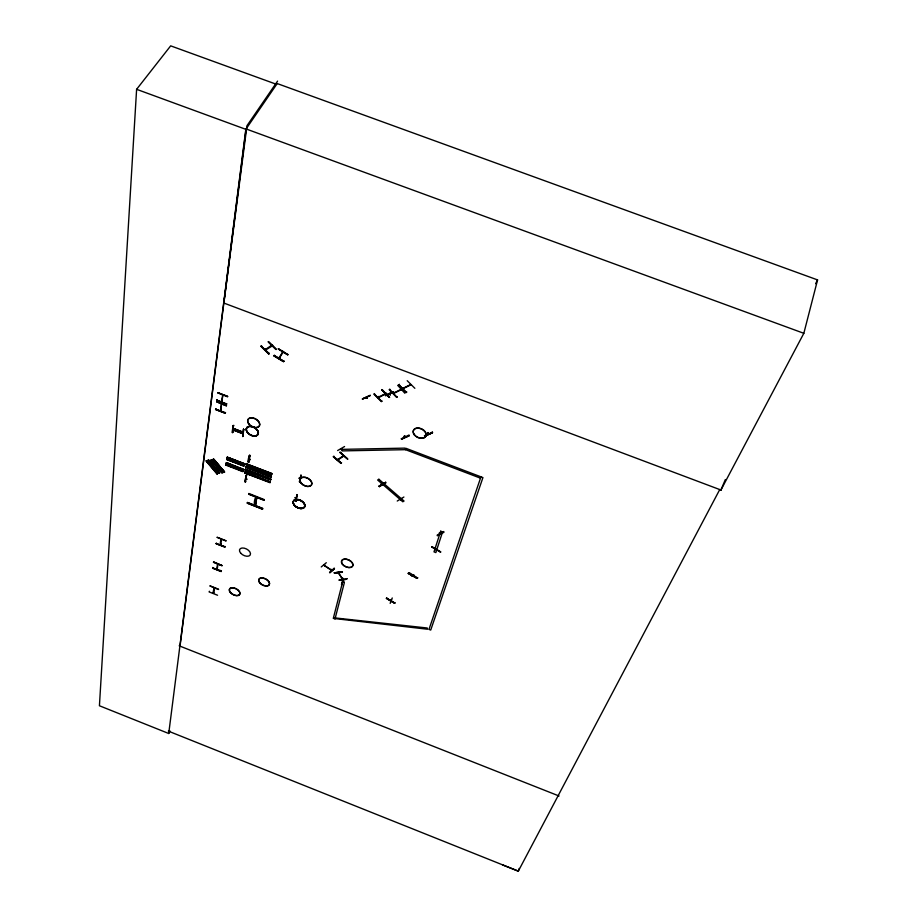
<?xml version="1.0" encoding="UTF-8"?>
<svg xmlns="http://www.w3.org/2000/svg" width="917" height="917" viewBox="0 0 917 917"><rect width="100%" height="100%" fill="white"/><g stroke="black" fill="none" stroke-linecap="round" stroke-linejoin="round"><path stroke-width="1.38" d="M329.994 572.827L334.51 568.723L329.547 572.552L334.258 568.059M443.977 532.261L437.34 535.815M436.4 549.799L436.022 550.223M381.392 483.912L382.102 484.485M382.332 484.359L381.357 483.935M330.922 570.042L331.232 569.354M385.656 482.101L385.885 482.869L379.42 486.652M432.251 432.32L424.388 435.827L432.515 432.686L424.789 436.228L432.526 432.664L432.308 431.861M401.405 438.899L409.269 435.747L401.692 439.22M401.703 439.289L401.497 438.498M407.205 380.693L414.862 388.315M404.89 393.267L397.657 385.3M440.126 533.763L439.323 533.052L440.24 533.488M276.636 84.364L170.677 45.85L136.61 89.316L99.426 705.758L168.728 733.497L170.023 730.998M389.37 397.382L381.896 389.874M168.728 733.497L245.825 129.331L277.198 83.55L817.574 279.914L803.831 333.307L720.877 490.114L719.685 489.667L518.311 871.15L502.791 864.995M180.019 646.153L246.088 128.953L803.831 333.307M367.201 398.116L366.697 397.6M225.536 412.49L225.25 413.269L215.575 409.521L215.862 408.753M226.499 404.259L216.721 400.58L217.008 399.801M217.845 392.923L227.783 396.442L217.868 392.659M346.97 578.902C330.601 580.037 343.623 581.63 347.073 578.57M221.582 401.291L221.478 402.001M222.395 395.685L222.51 394.895M221.318 403.927L220.71 411.057M222.842 395.032L221.455 401.829M220.642 410.999L221.639 404.133M221.834 402.059L222.831 395.101M226.178 464.839L226.488 462.672L243.406 469.183L243.051 471.338L226.224 464.415L226.029 465.183M232.631 432.652L233.136 425.557L232.104 432.446L232.849 432.262M217.558 595.236L209.11 591.923L209.351 591.259M221.226 571.463L212.606 568.104L212.824 567.485M213.432 562.316L222.097 565.697L213.627 561.938M225.192 546.498L224.94 547.197L216.171 543.701L216.401 543.082M226.063 540.732L217.237 537.305M218.475 589.493L209.993 585.974M212.606 568.104L221.192 571.543M213.501 561.983L222.155 565.56M216.171 543.701L225.032 546.83L216.194 543.46M217.111 537.351L225.926 540.984M233.526 425.694L232.62 432.526M227.886 465.504L228.207 463.337M228.7 459.967L229.021 457.778M229.032 465.939L229.353 463.773M229.846 460.403L230.167 458.225M226.465 404.34L226.751 403.56M227.576 396.855L217.845 392.671M226.35 405.876L216.676 401.726L226.556 405.474M230.74 466.604L231.061 464.438M231.565 461.068L231.886 458.878M213.627 593.265C216.836 578.936 211.174 596.726 213.856 592.29M214.337 588.531L214.028 587.9M216.836 568.941L216.779 569.491M217.879 564.585L217.57 563.944L216.767 569.4M232.265 467.189L232.586 465.022M233.09 461.652L233.422 459.463M217.937 564.15L217.191 569.526M220.791 545.168L221.295 539.345M233.984 467.842L234.305 465.687M234.821 462.317L235.142 460.128M243.395 429.454L242.753 436.526L243.544 429.156M242.764 436.481L243.784 429.626M255.362 505.531C253.069 505.897 254.937 495.249 256.771 497.358L255.591 505.531M390.355 394.619L389.393 394.092M241.331 470.673L241.675 468.518M242.203 465.16L242.546 462.982M226.866 459.371L243.991 465.389L226.946 458.878L226.831 459.646L243.796 466.168L244.266 463.635L227.21 457.147L244.209 463.658M247.281 503.146L247.452 502.447L262.709 508.396L262.503 509.176L247.281 503.146L262.514 509.153M248.908 493.529L248.748 494.263L264.062 500.338L264.234 499.582L248.897 493.506M248.175 462.145C252.358 445.559 245.916 463.819 248.908 461.962M245.722 481.62L244.999 481.803L246.1 475.419L246.822 475.247M244.999 481.792L246.157 475.396M405.211 437.088L404.477 436.274L405.142 436.893M248.69 462.351L249.814 455.657L248.679 462.225M245.515 482.01L246.501 475.533M250.089 459.555L249.309 458.936L250.284 459.589M255.499 505.496L256.737 497.427M340.035 452.402L347.749 459.062L340.15 452.104M428.377 433.993L427.391 433.409L428.147 432.572M428.308 433.913L427.391 433.489M295.228 497.942L296.134 497.988M299.378 481.815L301.017 474.995L299.916 482.01M296.776 494.939L295.962 501.439L296.982 494.55M299.538 481.815L300.925 475.327M295.962 501.427L296.902 494.916M276.109 349.446L268.36 341.823M431.953 546.979L440.63 552.126L432.079 546.681M282.826 352.758L283.078 352.117L282.344 352.472M408.26 573.377L416.891 578.203M342.144 584.301L341.456 584.496L343.646 578.673M341.938 584.576L343.359 578.971M341.961 584.691L342.992 578.833M342.763 581.768L343.646 582.398L343.955 581.699M244.094 464.426L227.107 457.858L244.094 464.38L244.289 463.647M227.175 457.652L244.163 463.956M243.876 465.893L226.912 459.406L227.29 457.113L227.107 457.892M226.293 463.44L243.337 469.607L226.373 463.165M226.442 462.753L226.304 463.452L243.211 469.917M226.098 464.724L243.051 471.338M226.029 465.171L242.925 471.682L243.12 470.914L226.144 464.426M215.598 409.475L225.284 413.189M215.644 409.188L225.353 412.833L215.633 409.131M242.73 433.237L233.124 429.569L242.902 432.904M244.163 464.185L227.152 457.56M243.337 469.607L226.43 463.096M246.18 464.449L246.272 463.876M246.157 464.22L271.707 474.055M245.779 466.432L245.618 467.487L271.1 477.287L271.214 476.599L245.802 466.352L271.283 476.244M245.848 466.455L271.409 476.129L271.214 476.932L245.687 467.017M245.71 466.845L271.294 476.76M245.297 469.985L270.71 479.832L270.905 479.029L245.355 469.275L245.286 470.054M270.79 479.098L245.343 469.309M270.24 482.365L244.724 473L244.896 471.968L270.228 482.078M271.581 474.674L246.134 464.369L271.592 474.685M271.707 474.33L271.902 473.527L246.237 463.727M271.787 473.585L246.215 463.83M270.698 479.545L245.275 469.722M270.102 482.743L244.736 472.943M262.64 508.568L247.418 502.539M390.883 600.715L389.943 600.131M390.768 600.394L390.057 600.429M392.258 597.964L390.161 603.352M519.194 868.456L518.311 871.15L168.327 731.113M337.399 459.738L338.086 459.291M337.869 459.956L343.921 455.955M400.385 499.387L401.325 499.822M480.955 476.829L428.984 629.383L430.726 630.059L482.938 477.585L405.944 448.31L405.555 449.674L342.133 450.9L341.445 449.376L404.901 448.126L405.555 449.674L480.497 478.17M243.292 469.676L226.407 462.695M265.105 349.79L266.136 349.595L265.38 350.053M272.647 345.193L271.214 346.076L272.372 344.93M390.619 600.383L391.238 599.512M391.307 600.314L391.525 599.684M719.73 489.563L720.934 490.01L725.37 479.522M440.745 551.839L431.884 547.082M411.813 576.277L412.547 576.163M413.189 575.486L413.957 575.142L413.533 575.681M413.98 575.234L413.235 575.44M443.736 531.516L437.145 535.138M416.845 578.088L408.386 573.091M417.739 577.676L417.327 578.34L408.203 573.48M395.021 602.618L394.619 603.26L386.378 598.388L386.756 597.758M389.874 600.326L390.161 599.638M366.227 397.623L366.972 398.345M403.893 497.025L397.244 501.037M427.998 432.537L427.78 433.305M409.062 434.979L401.302 438.899M342.522 578.18L342.305 578.81L342.798 578.146M404.947 435.69L404.168 436.503L405.096 436.916M342.328 572.197L334.201 572.804L342.477 571.91M379.409 486.698L379.18 485.93M379.225 486.01L385.564 482.445L378.996 486.331M338.981 573.022L339.256 572.987M404.397 435.884L404.271 436.572M377.953 397.565L385.381 393.611M385.988 393.152L384.624 393.886M325.054 565.216L324.584 565.789M326.303 562.717L321.248 566.935M406.793 391.972L406.162 392.591L398.861 384.888L399.491 384.28M389.37 389.702L389.863 389.209L389.312 389.771L396.603 397.393L397.221 396.774M381.965 389.576L389.438 397.084M393.565 391.708L385.289 395.491L393.015 391.674M385.495 392.9L385.14 393.611L385.725 392.9M374.549 393.553L373.941 394.184L381.392 401.646L381.999 401.016M378.538 397.13L379.053 397.439L378.893 396.419M378.698 397.164L379.053 396.465M379.306 396.717L378.4 397.783M341.055 463.337L333.364 456.723L341.021 463.383L341.571 462.764M337.628 450.556L344.574 446.522M370.124 395.64L362.238 398.975L370.33 395.238M333.88 456.139L333.329 456.758M370.09 395.514L362.845 398.987M815.614 283.697L817.574 279.914M218.601 589.241L210.119 585.917M394.356 393.187L393.611 393.542M417.338 578.318L408.89 573.285L409.28 572.678L417.579 578.008M287.789 354.776L278.195 348.999M394.631 603.237L386.401 598.331M394.837 602.985L386.607 598.09M220.791 543.999C219.713 547.953 220.538 537.339 221.616 540.021M221.444 570.855L212.629 567.864M393.508 393.508L401.256 389.725L400.58 390.069M403.847 388.407L402.815 388.407M221.1 544.113L220.917 544.744M250.032 455.382L249.298 455.566M243.486 429.099L243.819 429.672M243.016 432.125L233.399 428.445M283.972 360.92L283.525 361.665L274.011 355.899L283.559 361.619M287.709 354.89L278.344 348.758L287.938 354.512M279.456 357.022L279.146 358.547L283.479 351.429M279.593 357.022L279.547 357.997L279.926 357.217M274.424 355.2L273.988 355.945M268.463 341.537L276.212 349.159M233.858 425.408L233.136 425.557M269.323 353.309L268.715 353.928L261.001 346.351L261.597 345.743M272.154 344.93L265.208 349.664M266.045 348.643L266.136 349.698M265.792 349.366L266.194 348.689M266.068 349.629L266.457 348.941M216.836 401.715L226.407 405.727M278.768 358.306L282.711 351.99M338.27 572.861L342.798 579.406M342.626 579.269L338.568 572.758M277.564 81.109L246.982 125.686L223.851 303.046L720.934 490.01M264.153 500.097L248.828 493.999M268.727 353.916L261.047 346.294M242.845 432.4L233.25 428.709M337.456 459.704L343.588 455.703L343.313 456.425M272.143 346.007L265.494 350.019M385.518 393.989L378.285 397.783M330.842 569.984C335.496 572.689 320.32 563.244 324.733 565.617M341.307 463.165L333.616 456.551L341.365 463.165M402.895 388.327L410.644 384.532M410.77 384.922L403.067 388.67M219.541 473.012L208.182 460.311L208.721 460.082L219.53 473.023L208.721 460.082L206.027 460.987L216.825 473.768L217.616 473.539L206.543 460.85M219.22 473.115L207.964 460.449L218.762 473.241M211.369 459.841L222.705 472.576L211.116 459.99L221.868 472.817L224.654 472.049L213.776 459.165M213.065 459.451L223.863 472.278M213.535 459.314L224.516 472.003L213.352 459.222M216.825 473.768L219.45 472.874M216.985 473.63L217.616 473.539L206.761 460.701M374.274 393.966L381.804 401.428M406.506 392.373L398.918 384.842M339.92 452.505L347.635 459.165M341.525 448.975L342.156 449.617L341.353 448.872M385.667 395.789L393.324 391.983M268.234 341.938L275.983 349.549M401.096 500.029L400.672 499.249M206.405 460.884L217.077 473.699M211.139 460.002L221.914 472.805M213.856 459.245L211.495 459.887M381.77 389.977L389.656 397.256M389.232 397.485L382.171 389.725M390.012 394.791L389.885 394.081M393.336 393.198L400.993 389.416M404.546 436.354L404.764 437.077M250.158 459.566L249.241 459.188M246.169 478.754L247.074 479.339L246.043 478.938M299.916 478.663L299.091 478.319M295.182 497.622L295.939 497.885M410.507 384.555L410.105 385.197M342.82 581.825L343.634 582.146M343.554 582.352L342.855 582.089M207.425 462.065L209.821 461.389M212.515 461.079L214.922 460.391M208.148 462.936L210.543 462.26M213.248 461.95L215.655 461.262M209.248 464.243L211.644 463.555M214.337 463.257L216.744 462.569M210.222 465.389L212.618 464.713M215.312 464.415L217.719 463.738M211.311 466.696L213.707 466.019M216.401 465.721L218.808 465.034M215.976 472.244L218.372 471.579M221.066 471.292L223.473 470.616M270.664 479.786L245.171 470.341L245.332 469.366M342.133 571.921L334.178 572.816L342.339 572.311M237.663 430.566L237.549 431.322L237.652 430.635M295.882 498.16L295.228 497.908M136.61 89.316L245.825 129.331M233.25 428.468L242.879 432.136M226.889 459.222L243.922 465.813M244.919 471.865L270.343 481.723M299.137 478.089L299.905 478.353M390.034 600.165L390.94 600.52M179.147 645.809L559.072 796.002M324.125 565.204L331.794 570.374M439.942 533.648L439.392 533.121M400.844 499.352L401.142 500.04M256.13 497.106L254.674 505.233M439.621 532.995L440.286 533.568M341.388 448.94L342.075 449.548M390.39 394.608L389.714 393.955L390.39 394.723M389.736 389.484L397.027 397.176M206.325 460.758L217.295 473.63M211.586 459.864L222.155 472.576M238.409 431.001L238.317 431.598L238.409 431.001M342.626 581.894L333.295 618.413L427.597 629.234L427.207 627.996L334.533 617.863L334.98 619.078L344.379 582.57L342.626 581.894M216.813 400.19L226.533 403.996L216.836 400.133M233.056 429.913L242.65 433.615L233.056 429.913M440.687 531.195L434.005 551.862L435.85 552.584L442.567 531.917L440.687 531.195M283.777 361.252L274.229 355.532L283.777 361.252M269.105 353.63L261.299 346.145L269.105 353.63M378.881 479.259L377.632 480.015L402.792 501.771L404.053 501.037L378.881 479.259M230.442 592.657A5.754 3.267 27.3 0 0 239.566 594.652A5.754 3.267 27.3 0 0 233.778 588.038A5.754 3.267 27.3 0 0 230.442 592.657M230.511 592.485A5.789 3.29 27.3 0 0 239.681 594.503A5.789 3.29 27.3 0 0 233.858 587.843A5.789 3.29 27.3 0 0 230.511 592.485M259.763 582.96A5.857 3.381 26.8 0 0 269.105 584.977A5.857 3.381 26.8 0 0 263.305 578.214A5.857 3.381 26.8 0 0 259.763 582.96M259.832 582.799A5.892 3.404 26.8 0 0 269.22 584.817A5.892 3.404 26.8 0 0 263.385 578.008A5.892 3.404 26.8 0 0 259.832 582.799M240.667 553.123A5.961 3.496 27.6 0 0 250.123 555.117A5.961 3.496 27.6 0 0 244.174 548.137A5.961 3.496 27.6 0 0 240.667 553.123M414.209 434.715A6.832 4.631 25 0 0 425.431 436.767A6.832 4.631 25 0 0 419.229 428.319A6.832 4.631 25 0 0 414.209 434.715M414.266 434.532A6.866 4.654 25 0 0 425.557 436.607A6.866 4.654 25 0 0 419.31 428.101A6.866 4.654 25 0 0 414.266 434.532M247.521 432.629A6.545 4.172 29.5 0 0 257.895 434.589A6.545 4.172 29.5 0 0 251.396 426.52A6.545 4.172 29.5 0 0 247.521 432.629A6.534 4.161 29.5 0 0 257.883 434.589A6.534 4.161 29.5 0 0 251.396 426.543A6.534 4.161 29.5 0 0 247.533 432.629M247.601 432.469A6.568 4.184 29.5 0 0 258.009 434.429A6.568 4.184 29.5 0 0 251.487 426.336A6.568 4.184 29.5 0 0 247.601 432.469M248.851 424.216A6.568 4.218 29.7 0 0 259.27 426.164A6.568 4.218 29.7 0 0 252.748 418.037A6.568 4.218 29.7 0 0 248.851 424.216M248.931 424.044A6.614 4.241 29.7 0 0 259.408 426.004A6.614 4.241 29.7 0 0 252.851 417.831A6.614 4.241 29.7 0 0 248.931 424.044M294.288 505.267A6.27 3.886 27.2 0 0 304.352 507.284A6.27 3.886 27.2 0 0 298.254 499.765A6.316 3.909 27.2 0 0 294.254 505.278A6.316 3.909 27.2 0 0 304.387 507.307A6.316 3.909 27.2 0 0 298.254 499.742A6.27 3.886 27.2 0 0 294.288 505.267M294.346 505.095A6.316 3.909 27.2 0 0 304.478 507.124A6.316 3.909 27.2 0 0 298.346 499.559A6.316 3.909 27.2 0 0 294.346 505.095A6.316 3.909 27.2 0 0 304.478 507.135A6.316 3.909 27.2 0 0 298.346 499.57A6.316 3.909 27.2 0 0 294.346 505.107M301.074 483.167A6.385 4.035 27.3 0 0 311.344 485.185A6.385 4.035 27.3 0 0 305.155 477.459A6.385 4.035 27.3 0 0 301.074 483.167M301.143 482.995A6.43 4.058 27.3 0 0 311.471 485.024A6.43 4.058 27.3 0 0 305.246 477.241A6.43 4.058 27.3 0 0 301.143 482.995M342.488 564.413A6.098 3.691 25.2 0 0 352.38 566.488A6.098 3.691 25.2 0 0 346.603 559.359A6.098 3.691 25.2 0 0 342.488 564.413M342.545 564.242A6.132 3.714 25.2 0 0 352.506 566.316A6.132 3.714 25.2 0 0 346.683 559.152A6.132 3.714 25.2 0 0 342.545 564.242"/></g></svg>
